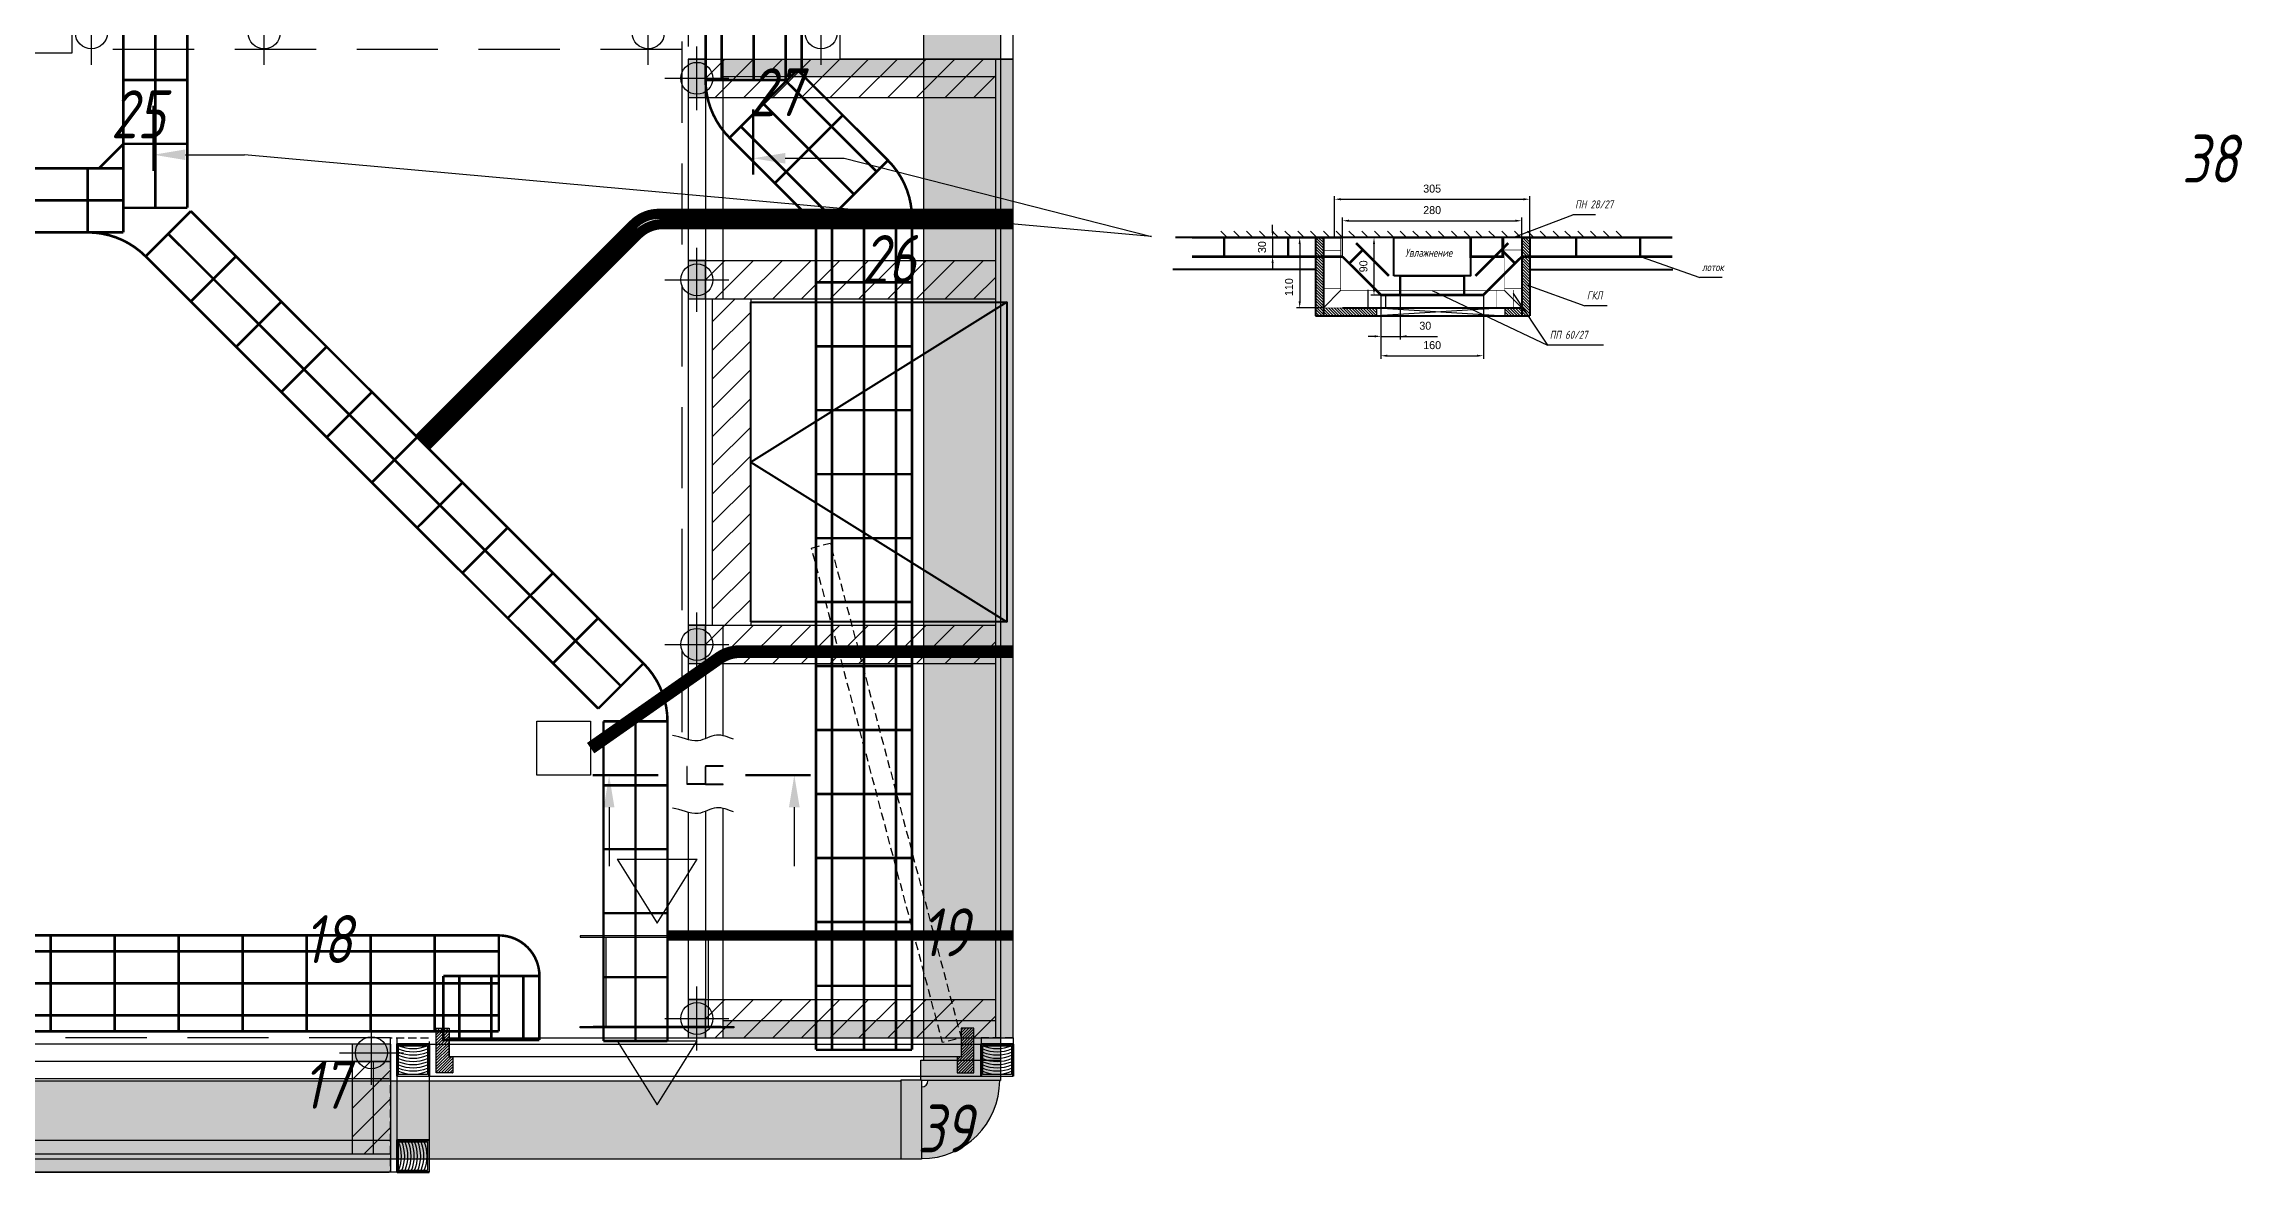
# Model space of a CAD drawing. Header units: millimetres. Extents: x -1962 to 15923, y 2405 to 25636.
# Drawn here: x 12487 to 15923, y 8520 to 10284 of the extents above; entities that cross this region are included whole.
import ezdxf
from ezdxf.enums import TextEntityAlignment as Align

# ---------------------------------------------------------------- set-up
doc = ezdxf.new("R2010")
doc.units = ezdxf.units.MM
doc.header["$PDMODE"] = 34
doc.header["$PDSIZE"] = 50
doc.linetypes.add('DASHDOT', pattern=[25.4, 12.7, -6.35, 0, -6.35])
doc.linetypes.add('DASHED', pattern=[19.05, 12.7, -6.35])
for name, color, linetype in [('02 ЭОМ и СС', 7, 'Continuous'), ('023 ОВиК увлажнение', 253, 'Continuous'), ('024 ОВиК переток и вытяжка', 6, 'Continuous'), ('03 Потолочные конструкции', 5, 'Continuous'), ('05 Кабельные трассы', 7, 'Continuous'), ('10 Перегородки', 4, 'Continuous'), ('12 Разрезы', 7, 'Continuous')]:
    doc.layers.add(name, color=color, linetype=linetype)
doc.layers.add('04 Лючки', color=2, linetype='Continuous', lineweight=40)
doc.styles.get("Standard").update_dxf_attribs({"font": ''})
doc.styles.add('ГОСТ-ISOCPEUR', font='isocpeui.ttf', dxfattribs={"width": 0.8})
doc.styles.get('Standard').set_extended_font_data('Ubuntu')
doc.dimstyles.new('ISO-25', dxfattribs={"dimtxt": 2.5, "dimasz": 2.5, "dimexe": 1.25, "dimexo": 0.625, "dimtad": 1, "dimtxsty": 'Standard', "dimcen": 2.5, "dimadec": 0, "dimazin": 0, "dimtfac": 1, "dimtmove": 0, "dimatfit": 3, "dimfxl": 1, "dimarcsym": 0})
pattern_1 = [(45, (18.8997, -116.6033), (-2.245064, 2.245064), [])]

# ---------------------------------------------------------------- blocks, each defined once
blk = doc.blocks.new('поворот 122х60 горизонтальный')
at = {"color": 0}
for points in [[(31, 31), (-1, 31), (-1, 155), (31, 155)], [(-124, 0), (-124, 32), (0, 32), (0, 0)]]:
    blk.add_lwpolyline(points, close=True, dxfattribs=at)
for radius in [122, 10]:
    blk.add_arc((-1, 32), radius, 90, 180, dxfattribs=at)
blk = doc.blocks.new('решетка переточная')
at = {"color": 0, "linetype": 'ByBlock', "lineweight": -2}
for p, q in [((2776.2, 6698.6), (2713.7, 6598.6)), ((2838.7, 6598.6), (2776.2, 6698.6)), ((2838.7, 6598.6), (2713.7, 6598.6)), ((2676.2, 6576.6), (2876.2, 6576.6)), ((2696.2, 6436.6), (2696.2, 6576.6)), ((2856.2, 6436.6), (2856.2, 6576.6)), ((2776.2, 6414.6), (2713.7, 6314.6)), ((2838.7, 6314.6), (2776.2, 6414.6)), ((2838.7, 6314.6), (2713.7, 6314.6))]:
    blk.add_line(p, q, dxfattribs=at)
for points in [[(2656.2, 6576.6), (2656.2, 6578.6), (2896.2, 6578.6), (2896.2, 6576.6)], [(2656.2, 6436.6), (2656.2, 6434.6), (2896.2, 6434.6), (2896.2, 6436.6)]]:
    blk.add_lwpolyline(points, close=True, dxfattribs=at)
blk = doc.blocks.new('*D50')
at = {"layer": '12 Разрезы', "color": 0, "lineweight": -2}
for p, q in [((14485.8, 9981.2), (14443.9, 9981.2)), ((14448.9, 9971.2), (14448.9, 9881.2)), ((14485.8, 9871.2), (14443.9, 9871.2))]:
    blk.add_line(p, q, dxfattribs=at)
at = {"layer": '12 Разрезы', "color": 0}
for points in [[(14450.5, 9971.2), (14447.2, 9971.2), (14448.9, 9981.2)], [(14447.2, 9881.2), (14450.5, 9881.2), (14448.9, 9871.2)]]:
    blk.add_solid(points, dxfattribs=at)
at = {"layer": '12 Разрезы', "color": 0, "insert": (14432.3, 9903.6), "char_height": 12.5, "attachment_point": 5, "rotation": 90}
blk.add_mtext('110', dxfattribs=at)
blk = doc.blocks.new('*D51')
at = {"layer": '12 Разрезы', "color": 0, "lineweight": -2}
for p, q in [((14406.6, 9991.2), (14406.6, 10001.2)), ((14430.8, 9981.2), (14401.6, 9981.2)), ((14406.6, 9981.2), (14406.6, 9951.2)), ((14430.8, 9951.2), (14401.6, 9951.2)), ((14406.6, 9941.2), (14406.6, 9931.2))]:
    blk.add_line(p, q, dxfattribs=at)
at = {"layer": '12 Разрезы', "color": 0}
for points in [[(14404.9, 9991.2), (14408.3, 9991.2), (14406.6, 9981.2)], [(14408.3, 9941.2), (14404.9, 9941.2), (14406.6, 9951.2)]]:
    blk.add_solid(points, dxfattribs=at)
at = {"layer": '12 Разрезы', "color": 0, "insert": (14390.1, 9966.2), "char_height": 12.5, "attachment_point": 5, "rotation": 90}
blk.add_mtext('30', dxfattribs=at)
blk = doc.blocks.new('*D52')
at = {"layer": '12 Разрезы', "color": 0, "lineweight": -2}
for p, q in [((14503.3, 9981.2), (14503.3, 10046.1)), ((14513.3, 10041.1), (14798.3, 10041.1)), ((14808.3, 9981.2), (14808.3, 10046.1))]:
    blk.add_line(p, q, dxfattribs=at)
at = {"layer": '12 Разрезы', "color": 0}
for points in [[(14513.3, 10042.7), (14513.3, 10039.4), (14503.3, 10041.1)], [(14798.3, 10039.4), (14798.3, 10042.7), (14808.3, 10041.1)]]:
    blk.add_solid(points, dxfattribs=at)
at = {"layer": '12 Разрезы', "color": 0, "insert": (14655.8, 10057.6), "char_height": 12.5, "attachment_point": 5}
blk.add_mtext('305', dxfattribs=at)
blk = doc.blocks.new('*D53')
at = {"layer": '12 Разрезы', "color": 0, "lineweight": -2}
for p, q in [((14575.8, 9891.2), (14575.8, 9791.4)), ((14735.8, 9891.2), (14735.8, 9791.4)), ((14585.8, 9796.4), (14725.8, 9796.4))]:
    blk.add_line(p, q, dxfattribs=at)
at = {"layer": '12 Разрезы', "color": 0}
for points in [[(14585.8, 9798.1), (14585.8, 9794.7), (14575.8, 9796.4)], [(14725.8, 9794.7), (14725.8, 9798.1), (14735.8, 9796.4)]]:
    blk.add_solid(points, dxfattribs=at)
at = {"layer": '12 Разрезы', "color": 0, "insert": (14655.8, 9812.9), "char_height": 12.5, "attachment_point": 5}
blk.add_mtext('160', dxfattribs=at)
blk = doc.blocks.new('*D54')
at = {"layer": '12 Разрезы', "color": 0, "lineweight": -2}
for p, q in [((14575.8, 9981.2), (14560, 9981.2)), ((14565, 9901.2), (14565, 9971.2)), ((14575.8, 9891.2), (14560, 9891.2))]:
    blk.add_line(p, q, dxfattribs=at)
at = {"layer": '12 Разрезы', "color": 0}
for points in [[(14566.6, 9971.2), (14563.3, 9971.2), (14565, 9981.2)], [(14563.3, 9901.2), (14566.6, 9901.2), (14565, 9891.2)]]:
    blk.add_solid(points, dxfattribs=at)
at = {"layer": '12 Разрезы', "color": 0, "insert": (14548.5, 9936.2), "char_height": 12.5, "attachment_point": 5, "rotation": 90}
blk.add_mtext('90', dxfattribs=at)
blk = doc.blocks.new('*D55')
at = {"layer": '12 Разрезы', "color": 0, "lineweight": -2}
for p, q in [((14515.8, 9951.2), (14515.8, 10012.4)), ((14525.8, 10007.4), (14785.8, 10007.4)), ((14795.8, 9951.2), (14795.8, 10012.4))]:
    blk.add_line(p, q, dxfattribs=at)
at = {"layer": '12 Разрезы', "color": 0}
for points in [[(14525.8, 10009.1), (14525.8, 10005.8), (14515.8, 10007.4)], [(14785.8, 10005.8), (14785.8, 10009.1), (14795.8, 10007.4)]]:
    blk.add_solid(points, dxfattribs=at)
at = {"layer": '12 Разрезы', "color": 0, "insert": (14655.8, 10024), "char_height": 12.5, "attachment_point": 5}
blk.add_mtext('280', dxfattribs=at)
blk = doc.blocks.new('*D56')
at = {"layer": '12 Разрезы', "color": 0, "lineweight": -2}
for p, q in [((14575.8, 9891.2), (14575.8, 9821.7)), ((14605.8, 9891.2), (14605.8, 9821.7)), ((14565.8, 9826.7), (14555.8, 9826.7)), ((14575.8, 9826.7), (14605.8, 9826.7)), ((14605.8, 9826.7), (14664.3, 9826.7)), ((14615.8, 9826.7), (14625.8, 9826.7))]:
    blk.add_line(p, q, dxfattribs=at)
at = {"layer": '12 Разрезы', "color": 0}
for points in [[(14565.8, 9825), (14565.8, 9828.4), (14575.8, 9826.7)], [(14615.8, 9828.4), (14615.8, 9825), (14605.8, 9826.7)]]:
    blk.add_solid(points, dxfattribs=at)
at = {"layer": '12 Разрезы', "color": 0, "insert": (14645.1, 9843.2), "char_height": 12.5, "attachment_point": 5}
blk.add_mtext('30', dxfattribs=at)

msp = doc.modelspace()

# ---------------------------------------------------------------- hatches: boundary and pattern name
at = {"layer": '023 ОВиК увлажнение', "lineweight": -2}
msp.add_hatch(color=256, dxfattribs=at).paths.add_polyline_path([(13981.234, 8695.115), (13981.234, 10303.615), (13861.234, 10303.615), (13861.234, 8695.115)])
h = msp.add_hatch(color=256, dxfattribs=at)
h.paths.add_polyline_path([(13858.234, 8541.115), (13858.234, 8653.115), (13858.234, 8663.115), (13857.234, 8663.115), (13857.234, 8664.115), (13826.234, 8664.115), (13826.234, 8540.115), (13858.234, 8540.115)])
h.paths.add_polyline_path([(13858.234, 8541.115, 0.41421356), (13980.234, 8663.115), (13868.234, 8663.115, -0.41421356), (13858.234, 8653.115)])
h.paths.add_polyline_path([(13981.234, 8663.115), (13981.234, 8695.115), (13857.234, 8695.115), (13857.234, 8664.115), (13858.234, 8664.115), (13858.234, 8663.115), (13868.234, 8663.115), (13980.234, 8663.115)])
h = msp.add_hatch(color=256, dxfattribs=at)
h.paths.add_polyline_path([(13826.234, 8540.115), (13826.234, 8662.115), (13467.982, 8662.115), (13445.055, 8625.432), (13422.129, 8662.115), (8811.234, 8662.115), (8811.234, 8540.115)])
h.paths.add_polyline_path([(13445.055, 8625.432), (13467.982, 8662.115), (13422.129, 8662.115)], flags=16)
at = {"layer": '03 Потолочные конструкции', "lineweight": -2}
for color, points in [(252, [(13493.734, 10200.115), (13520.734, 10200.115), (13520.734, 10260.115), (13493.734, 10260.115)]), (9, [(13974.234, 10233.115), (13974.234, 10260.115), (13547.734, 10260.115), (13547.734, 10233.115)]), (9, [(14001.234, 8730.115), (14001.234, 10260.115), (13974.234, 10260.115), (13974.234, 8730.115)]), (252, [(13493.734, 9885.115), (13520.734, 9885.115), (13520.734, 9945.115), (13493.734, 9945.115)]), (252, [(13493.734, 9315.115), (13520.734, 9315.115), (13520.734, 9375.115), (13493.734, 9375.115)]), (252, [(13493.734, 8730.115), (13520.734, 8730.115), (13520.734, 8790.115), (13493.734, 8790.115)]), (9, [(13974.234, 8730.115), (13974.234, 8757.115), (13547.734, 8757.115), (13547.734, 8730.115)]), (252, [(12968.734, 8720.115), (12968.734, 8693.115), (13028.734, 8693.115), (13028.734, 8720.115)]), (9, [(13028.734, 8520.115), (13028.734, 8548.115), (7901.234, 8548.115), (7901.234, 8520.115), (13026.234, 8520.115)])]:
    msp.add_hatch(color=color, dxfattribs=at).paths.add_polyline_path(points)
h = msp.add_hatch(dxfattribs=at)
h.set_pattern_fill('ANSI31', color=256, scale=10, style=0)
h.set_pattern_definition([(45, (0, 885), (-22.45064, 22.45064), [])])
h.paths.add_polyline_path([(13974.234, 10200.115), (13974.234, 10260.115), (13547.734, 10260.115), (13547.734, 10200.115)])
h.paths.add_polyline_path([(13547.734, 10200.115), (13547.734, 10260.115), (13520.734, 10260.115), (13520.734, 10200.115)])
h = msp.add_hatch(dxfattribs=at)
h.set_pattern_fill('ANSI31', color=256, scale=10, style=0)
h.set_pattern_definition([(45, (-2e-12, 570), (-22.45064, 22.45064), [])])
h.paths.add_polyline_path([(13974.234, 9885.115), (13974.234, 9945.115), (13547.734, 9945.115), (13547.734, 9885.115)])
h.paths.add_polyline_path([(13547.734, 9885.115), (13547.734, 9945.115), (13520.734, 9945.115), (13520.734, 9885.115)])
h = msp.add_hatch(dxfattribs=at)
h.set_pattern_fill('ANSI31', color=256, scale=10, style=0)
h.paths.add_polyline_path([(13591.234, 9380.115), (13591.234, 9880.115), (13591.234, 9885.115), (13531.234, 9885.115), (13531.234, 9375.115), (13591.234, 9375.115)])
h = msp.add_hatch(dxfattribs=at)
h.set_pattern_fill('ANSI31', color=256, scale=10, style=0)
h.paths.add_polyline_path([(13974.234, 9315.115), (13974.234, 9375.115), (13547.734, 9375.115), (13547.734, 9315.115)])
h.paths.add_polyline_path([(13547.734, 9315.115), (13547.734, 9375.115), (13520.734, 9375.115), (13520.734, 9315.115)])
h = msp.add_hatch(dxfattribs=at)
h.set_pattern_fill('ANSI31', color=256, scale=10, style=0)
h.set_pattern_definition([(45, (0, -585), (-22.45064, 22.45064), [])])
h.paths.add_polyline_path([(13974.234, 8730.115), (13974.234, 8790.115), (13547.734, 8790.115), (13547.734, 8730.115)])
h.paths.add_polyline_path([(13547.734, 8730.115), (13547.734, 8790.115), (13520.734, 8790.115), (13520.734, 8730.115)])
h = msp.add_hatch(dxfattribs=at)
h.set_pattern_fill('ANSI31', color=256, scale=10, style=0)
h.set_pattern_definition([(45, (5067.5, -4e-12), (-22.45064, 22.45064), [])])
h.paths.add_polyline_path([(13028.734, 8548.115), (13028.734, 8666.115), (12968.734, 8666.115), (12968.734, 8548.115)])
h.paths.add_polyline_path([(13028.734, 8666.115), (13028.734, 8693.115), (12968.734, 8693.115), (12968.734, 8666.115)])
h = msp.add_hatch(color=9, dxfattribs=at)
h.paths.add_polyline_path([(13028.734, 8548.115), (13028.734, 8570.115), (13001.734, 8570.115), (13001.734, 8548.115)])
h.paths.add_polyline_path([(13028.734, 8570.115), (13028.734, 8666.115), (13001.734, 8666.115), (13001.734, 8570.115)])
h.paths.add_polyline_path([(13028.734, 8666.115), (13028.734, 8693.115), (13001.734, 8693.115), (13001.734, 8666.115)])
at = {"layer": '10 Перегородки', "lineweight": -2}
h = msp.add_hatch(dxfattribs=at)
h.set_pattern_fill('ANSI31', color=256, style=0)
h.set_pattern_definition(pattern_1)
h.paths.add_polyline_path([(13099.984, 8745.115), (13119.984, 8745.115), (13119.984, 8700.115), (13125.984, 8700.115), (13125.984, 8675.115), (13099.984, 8675.115)])
h = msp.add_hatch(dxfattribs=at)
h.set_pattern_fill('ANSI31', color=256, style=0)
h.set_pattern_definition(pattern_1)
h.paths.add_polyline_path([(13939.984, 8745.115), (13919.984, 8745.115), (13919.984, 8700.115), (13913.984, 8700.115), (13913.984, 8675.115), (13939.984, 8675.115)])
at = {"layer": '12 Разрезы'}
h = msp.add_hatch(dxfattribs=at)
h.set_pattern_fill('ANSI31', color=252, angle=90, style=0)
h.set_pattern_definition([(135, (94.534, -133.4596), (-2.24506403, -2.24506403), [])])
h.paths.add_polyline_path([(14485.832, 9951.238), (14485.832, 9981.238), (14473.332, 9981.238), (14473.332, 9951.238)])
h.paths.add_polyline_path([(14485.832, 9901.238), (14485.832, 9951.238), (14473.332, 9951.238), (14473.332, 9858.738), (14485.832, 9858.738)])
h.paths.add_polyline_path([(14569.332, 9858.738), (14569.332, 9871.238), (14485.832, 9871.238), (14485.832, 9858.738)])
h.paths.add_polyline_path([(14795.832, 9858.738), (14795.832, 9871.238), (14769.332, 9871.238), (14769.332, 9858.738)])
h.paths.add_polyline_path([(14808.332, 9858.738), (14808.332, 9951.238), (14795.832, 9951.238), (14795.832, 9873.468), (14805.642, 9858.738)])
h.paths.add_polyline_path([(14808.332, 9951.238), (14808.332, 9981.238), (14795.832, 9981.238), (14795.832, 9961.738), (14795.832, 9953.238), (14795.832, 9951.238)])
h.paths.add_polyline_path([(14805.642, 9858.738), (14795.832, 9873.468), (14795.832, 9858.738)], flags=16)

# ---------------------------------------------------------------- linework, layer by layer
at = {"layer": '02 ЭОМ и СС', "color": 253, "lineweight": -2, "const_width": 16}
msp.add_lwpolyline([(14001.234, 10018.229), (13447.803, 10018.229, 0.19891237), (13408.205, 10001.827), (13072.758, 9666.38)], format="xyb", dxfattribs=at)
at = {"layer": '02 ЭОМ и СС', "color": 7, "lineweight": -2, "const_width": 16}
msp.add_lwpolyline([(14001.234, 10002.229), (13454.43, 10002.229, 0.19891237), (13414.832, 9985.827), (13084.072, 9655.067)], format="xyb", dxfattribs=at)
at = {"layer": '02 ЭОМ и СС', "color": 5, "lineweight": -2, "const_width": 20}
msp.add_lwpolyline([(14001.234, 9333.765), (13574.219, 9333.765, 0.15400538), (13542.083, 9323.626), (13341.234, 9182.885)], format="xyb", dxfattribs=at)
at = {"layer": '02 ЭОМ и СС', "lineweight": -2}
msp.add_lwpolyline([(13257.234, 9140.885), (13257.234, 9224.885), (13341.234, 9224.885), (13341.234, 9140.885)], close=True, dxfattribs=at)
at = {"layer": '02 ЭОМ и СС', "color": 7, "lineweight": -2, "const_width": 16}
msp.add_lwpolyline([(14001.234, 8890.115), (13461.234, 8890.115)], dxfattribs=at)
at = {"layer": '023 ОВиК увлажнение', "color": 7}
for p, q in [((13861.234, 10303.615), (13861.234, 8695.115)), ((13981.234, 10303.615), (13981.234, 8695.115)), ((13826.234, 8662.115), (8811.234, 8662.115)), ((13826.234, 8540.115), (8742.734, 8540.115))]:
    msp.add_line(p, q, dxfattribs=at)
at = {"layer": '03 Потолочные конструкции', "linetype": 'DASHDOT', "ltscale": 5}
msp.add_line((13493.734, 10597.615), (13493.734, 10260.115), dxfattribs=at)
at = {"layer": '03 Потолочные конструкции', "linetype": 'DASHED', "ltscale": 10}
for p, q in [((13483.734, 10275.115), (12531.234, 10275.115)), ((13483.734, 10287.615), (13483.734, 9195.892)), ((13028.734, 8730.115), (9767.571, 8730.115))]:
    msp.add_line(p, q, dxfattribs=at)
at = {"layer": '03 Потолочные конструкции', "ltscale": 10}
for p, q in [((13493.734, 10260.115), (14001.234, 10260.115)), ((13493.734, 10260.115), (13493.734, 9195.892)), ((13520.734, 10260.115), (13520.734, 9197.87)), ((13547.734, 10260.115), (13547.734, 9885.115)), ((13974.234, 8730.115), (13974.234, 10260.115)), ((14001.234, 8730.115), (14001.234, 10260.115)), ((13547.734, 10233.115), (13974.234, 10233.115)), ((13493.734, 10200.115), (13974.234, 10200.115)), ((13493.734, 9945.115), (13974.234, 9945.115)), ((13493.734, 9885.115), (13974.234, 9885.115)), ((13531.234, 9885.115), (13531.234, 9375.115)), ((13591.234, 9885.115), (13591.234, 9375.115)), ((13493.734, 9375.115), (13974.234, 9375.115)), ((13547.734, 9375.115), (13547.734, 9202.328)), ((13493.734, 9315.115), (13974.234, 9315.115)), ((13493.734, 9082.302), (13493.734, 8730.115)), ((13520.734, 9084.279), (13520.734, 8730.115)), ((13547.734, 9088.738), (13547.734, 8730.115)), ((13493.734, 8790.115), (13974.234, 8790.115)), ((13493.734, 8730.115), (14001.234, 8730.115)), ((13547.734, 8757.115), (13974.234, 8757.115)), ((13026.234, 8720.115), (9764.538, 8720.115)), ((13026.234, 8693.115), (9768.996, 8693.115)), ((13026.234, 8666.115), (9770.974, 8666.115)), ((13028.734, 8520.115), (7873.234, 8520.115)), ((13028.734, 8548.115), (7901.234, 8548.115))]:
    msp.add_line(p, q, dxfattribs=at)
at = {"layer": '03 Потолочные конструкции', "color": 7, "lineweight": 100}
for p, q in [((13446.461, 9140.469), (13344.893, 9140.469)), ((13582.979, 9140.469), (13684.547, 9140.469))]:
    msp.add_line(p, q, dxfattribs=at)
at = {"layer": '03 Потолочные конструкции', "color": 7}
for p, q in [((13370.056, 9090.469), (13370.056, 8998.391)), ((13659.384, 9090.469), (13659.384, 8998.391))]:
    msp.add_line(p, q, dxfattribs=at)
at = {"layer": '03 Потолочные конструкции', "lineweight": -2}
for p, q in [((12968.734, 8707.615), (12968.734, 8548.115)), ((13001.734, 8693.115), (13001.734, 8548.115)), ((13028.734, 8720.115), (13028.734, 8520.115))]:
    msp.add_line(p, q, dxfattribs=at)
for points in [[(13493.734, 10200.115), (13520.734, 10200.115), (13520.734, 10260.115), (13493.734, 10260.115)], [(13493.734, 9885.115), (13520.734, 9885.115), (13520.734, 9945.115), (13493.734, 9945.115)], [(13493.734, 9315.115), (13520.734, 9315.115), (13520.734, 9375.115), (13493.734, 9375.115)], [(13493.734, 8730.115), (13520.734, 8730.115), (13520.734, 8790.115), (13493.734, 8790.115)], [(12968.734, 8720.115), (12968.734, 8693.115), (13028.734, 8693.115), (13028.734, 8720.115)]]:
    msp.add_lwpolyline(points, close=True, dxfattribs=at)
at = {"layer": '03 Потолочные конструкции', "ltscale": 10}
for points in [[(13491.534, 9154.069), (13491.534, 9126.469), (13520.734, 9126.469), (13520.734, 9154.069), (13520.134, 9154.069), (13520.134, 9127.069), (13492.134, 9127.069), (13492.134, 9154.069)], [(13548.334, 9155.069), (13520.734, 9155.069), (13520.734, 9125.869), (13548.334, 9125.869), (13548.334, 9126.469), (13521.334, 9126.469), (13521.334, 9154.469), (13548.334, 9154.469)]]:
    msp.add_lwpolyline(points, close=True, dxfattribs=at)
at = {"layer": '03 Потолочные конструкции', "ltscale": 10, "start_tangent": (-0.9620229, 0.27296876), "end_tangent": (-0.99247246, 0.12246798)}
for points in [[(13564.568, 9197.113), (13538.069, 9203.276), (13509.105, 9194.34), (13469.05, 9202.66)], [(13564.568, 9083.523), (13538.069, 9089.686), (13509.105, 9080.75), (13469.05, 9089.069)]]:
    msp.add_spline(points, degree=3, dxfattribs=at)
at = {"layer": '03 Потолочные конструкции', "ltscale": 10}
for p in [(12561.234, 10301.115), (12831.234, 10301.115), (13431.234, 10301.115), (13701.234, 10301.115), (13507.234, 10230.115), (13507.234, 9915.115), (13507.234, 9345.115), (13507.234, 8760.115), (12998.734, 8706.615)]:
    msp.add_point(p, dxfattribs=at)
at = {"layer": '03 Потолочные конструкции', "color": 7}
for points in [[(13361.723, 9090.469), (13370.056, 9140.469), (13378.39, 9090.469)], [(13667.717, 9090.469), (13659.384, 9140.469), (13651.05, 9090.469)]]:
    msp.add_solid(points, dxfattribs=at)
at = {"layer": '04 Лючки', "flags": 128}
msp.add_lwpolyline([(13591.234, 9380.115), (13591.234, 9880.115), (13991.234, 9880.115), (13991.234, 9380.115)], close=True, dxfattribs=at)
at = {"layer": '04 Лючки', "color": 2}
msp.add_lwpolyline([(13991.234, 9880.115), (13591.234, 9630.115), (13991.234, 9380.115)], dxfattribs=at)
at = {"layer": '05 Кабельные трассы', "const_width": 4}
for points in [[(13520.734, 10227.615), (13520.734, 13340.115)], [(13670.734, 13340.115), (13670.734, 10236.728)], [(12611.234, 10677.615), (12611.234, 9989.281)], [(13558.225, 10137.106), (13664.291, 10243.172)], [(13664.291, 10243.172), (13735.001, 10172.461), (13805.712, 10101.75)], [(12711.234, 10227.615), (12611.234, 10227.615)], [(13646.613, 10225.494), (13788.034, 10084.073)], [(13611.258, 10190.139), (13752.679, 10048.717)], [(13628.935, 10066.395), (13735.001, 10172.461)], [(13575.902, 10154.783), (13717.324, 10013.362)], [(12611.234, 10127.615), (12572.9, 10089.281)], [(12711.234, 10127.615), (12611.234, 10127.615)], [(13699.646, 9995.684), (13805.712, 10101.75)], [(12555.417, 9989.281), (12555.417, 10089.281)], [(12716.637, 10022.501), (12645.927, 9951.791)], [(13423.744, 9315.395), (12716.637, 10022.501)], [(13693.202, 8711.241), (13693.202, 10002.128)], [(13843.202, 10011.241), (13715.202, 10011.241)], [(12681.282, 9987.146), (13388.389, 9280.039)], [(12645.927, 9951.791), (13353.033, 9244.684)], [(12787.348, 9951.791), (12716.637, 9881.08)], [(13843.202, 9911.241), (13693.202, 9911.241)], [(12858.059, 9881.08), (12787.348, 9810.369)], [(12928.769, 9810.369), (12858.059, 9739.659)], [(13843.202, 9811.241), (13693.202, 9811.241)], [(12999.48, 9739.659), (12928.769, 9668.948)], [(13843.202, 9711.241), (13693.202, 9711.241)], [(13070.191, 9668.948), (12999.48, 9598.237)], [(13140.901, 9598.237), (13070.191, 9527.527)], [(13843.202, 9611.241), (13693.202, 9611.241)], [(13211.612, 9527.527), (13140.901, 9456.816)], [(13843.202, 9511.241), (13693.202, 9511.241)], [(13282.323, 9456.816), (13211.612, 9386.105)], [(13843.202, 9411.241), (13693.202, 9411.241)], [(13353.033, 9386.105), (13282.323, 9315.395)], [(13423.744, 9315.395), (13353.033, 9244.684)], [(13843.202, 9311.241), (13693.202, 9311.241)], [(13461.234, 9224.885), (13361.234, 9224.885)], [(13361.234, 9224.885), (13361.234, 8724.885)], [(13411.234, 9224.885), (13411.234, 8724.885)], [(13843.202, 9211.241), (13693.202, 9211.241)], [(13461.234, 9124.885), (13361.234, 9124.885)], [(13843.202, 9111.241), (13693.202, 9111.241)], [(13461.234, 9024.885), (13361.234, 9024.885)], [(13843.202, 9011.241), (13693.202, 9011.241)], [(13461.234, 8924.885), (13361.234, 8924.885)], [(13843.202, 8911.241), (13693.202, 8911.241)], [(13197.734, 8865.115), (7613.734, 8865.115)], [(13197.734, 8890.115), (13197.734, 8740.115)], [(13197.734, 8815.115), (7613.734, 8815.115)], [(13111.234, 8826.615), (13261.234, 8826.615)], [(13261.234, 8726.615), (13111.234, 8726.615), (13111.234, 8826.615)], [(13136.234, 8826.615), (13136.234, 8726.615)], [(13186.234, 8826.615), (13186.234, 8726.615)], [(13236.234, 8826.615), (13236.234, 8726.615)], [(13461.234, 8824.885), (13361.234, 8824.885)], [(13843.202, 8811.241), (13693.202, 8811.241)], [(13197.734, 8765.115), (7613.734, 8765.115)], [(13197.734, 8740.115), (7613.734, 8740.115)], [(13461.234, 8724.885), (13361.234, 8724.885)], [(13843.202, 8711.241), (13693.202, 8711.241)]]:
    msp.add_lwpolyline(points, dxfattribs=at)
at = {"layer": '05 Кабельные трассы'}
for points in [[(13545.734, 10227.615, 4, 4, 0), (13545.734, 13340.115, 4, 4, 0)], [(13595.734, 10227.615, 4, 4, 0), (13595.734, 13340.115, 4, 4, 0)], [(13645.734, 10227.615, 4, 4, 0), (13645.734, 13340.115, 4, 4, 0)], [(12661.234, 10027.615, 4, 4, 0), (12661.234, 10677.615, 4, 4, 0)], [(13648.734, 10227.615, 4, 4, 0), (13520.734, 10227.615, 4, 4, 0)], [(12611.234, 10089.281, 4, 4, 0), (11255.417, 10089.281, 4, 4, 0)], [(12611.234, 10039.281, 4, 4, 0), (11255.417, 10039.281, 4, 4, 0)], [(12711.234, 10027.615, 4, 4, 0), (12611.234, 10027.615, 4, 4, 0)], [(13718.202, 8711.241, 4, 4, 0), (13718.202, 10011.241, 4, 4, 0)], [(13768.202, 8711.241, 4, 4, 0), (13768.202, 10011.241, 4, 4, 0)], [(13818.202, 8711.241, 4, 4, 0), (13818.202, 10011.241, 4, 4, 0)], [(12611.234, 9989.281, 4, 4, 0), (11255.417, 9989.281, 4, 4, 0)], [(12497.734, 8890.115, 4, 4, 0), (12497.734, 8740.115, 4, 4, 0)], [(12597.734, 8890.115, 4, 4, 0), (12597.734, 8740.115, 4, 4, 0)], [(12697.734, 8890.115, 4, 4, 0), (12697.734, 8740.115, 4, 4, 0)], [(12797.734, 8890.115, 4, 4, 0), (12797.734, 8740.115, 4, 4, 0)], [(12897.734, 8890.115, 4, 4, 0), (12897.734, 8740.115, 4, 4, 0)], [(12997.734, 8890.115, 4, 4, 0), (12997.734, 8740.115, 4, 4, 0)], [(13097.734, 8890.115, 4, 4, 0), (13097.734, 8740.115, 4, 4, 0)]]:
    msp.add_lwpolyline(points, format="xyseb", dxfattribs=at)
at = {"layer": '05 Кабельные трассы', "const_width": 4}
for points in [[(12673.744, 10768.125, -0.19891237), (12711.234, 10677.615), (12711.234, 10027.904)], [(13520.734, 10227.615, 0.19891237), (13558.225, 10137.106), (13628.935, 10066.395), (13699.646, 9995.684)], [(13805.712, 10101.75, -0.19891237), (13843.202, 10011.241), (13843.202, 8711.241)], [(12645.927, 9951.791, 0.19891237), (12555.417, 9989.281), (11255.417, 9989.281)], [(13423.744, 9315.395, -0.19891237), (13461.234, 9224.885), (13461.234, 8724.885)], [(13261.234, 8726.615), (13261.234, 8826.615, 0.41421356), (13197.734, 8890.115), (7613.734, 8890.115)]]:
    msp.add_lwpolyline(points, format="xyb", dxfattribs=at)
at = {"layer": '10 Перегородки', "color": 5}
for p, q in [((13731.234, 10260.115), (13731.234, 13260.115)), ((14001.234, 10260.115), (14001.234, 10340.115)), ((14001.234, 10260.115), (13731.234, 10260.115))]:
    msp.add_line(p, q, dxfattribs=at)
at = {"layer": '10 Перегородки', "color": 1, "linetype": 'DASHED', "lineweight": -2}
for p, q in [((13038.734, 8720.115), (13038.734, 8730.115)), ((14001.234, 8730.115), (13951.234, 8730.115)), ((13951.234, 8730.115), (13951.234, 8720.115)), ((14001.234, 8730.115), (14001.234, 8720.115))]:
    msp.add_line(p, q, dxfattribs=at)
at = {"layer": '10 Перегородки', "color": 1, "lineweight": -2}
for p, q in [((13038.734, 8720.115), (14001.234, 8720.115)), ((13088.734, 8720.115), (13088.734, 8520.115)), ((14001.234, 8720.115), (13951.234, 8720.115)), ((13038.734, 8670.115), (14001.234, 8670.115))]:
    msp.add_line(p, q, dxfattribs=at)
at = {"layer": '10 Перегородки', "color": 3, "linetype": 'Continuous', "ltscale": 10}
for p, q in [((7851.234, 8570.115), (13028.734, 8570.115)), ((13028.734, 8570.115), (13028.734, 8520.115)), ((7901.234, 8520.115), (13026.234, 8520.115))]:
    msp.add_line(p, q, dxfattribs=at)
at = {"layer": '10 Перегородки', "color": 74, "linetype": 'Continuous', "ltscale": 10, "flags": 128}
msp.add_lwpolyline([(8951.234, 10300.115), (8951.234, 10270.115), (12531.234, 10270.115), (12531.234, 10300.115)], dxfattribs=at)
at = {"layer": '10 Перегородки', "color": 1, "linetype": 'DASHED', "lineweight": -2, "flags": 128}
msp.add_lwpolyline([(13686.248, 9495.796), (13715.249, 9503.474), (13919.984, 8730.115), (13890.983, 8722.438)], close=True, dxfattribs=at)
msp.add_lwpolyline([(13038.734, 8520.115), (13028.734, 8520.115), (13028.734, 8730.115), (13088.734, 8730.115), (13088.734, 8720.115)], dxfattribs=at)
at = {"layer": '10 Перегородки', "color": 1, "flags": 128}
for points in [[(13099.984, 8745.115), (13119.984, 8745.115), (13119.984, 8700.115), (13125.984, 8700.115), (13125.984, 8675.115), (13099.984, 8675.115)], [(13939.984, 8745.115), (13919.984, 8745.115), (13919.984, 8700.115), (13913.984, 8700.115), (13913.984, 8675.115), (13939.984, 8675.115)]]:
    msp.add_lwpolyline(points, close=True, dxfattribs=at)
at = {"layer": '10 Перегородки', "color": 1, "lineweight": -2, "flags": 128}
msp.add_lwpolyline([(13119.984, 8700.115), (13119.984, 8730.115), (13919.984, 8730.115), (13919.984, 8700.115)], close=True, dxfattribs=at)
msp.add_lwpolyline([(13038.734, 8520.115), (13038.734, 8720.115), (13088.734, 8720.115)], dxfattribs=at)
at = {"layer": '10 Перегородки', "color": 1, "lineweight": 100}
for points in [[(13038.734, 8670.115), (13038.734, 8720.115), (13088.734, 8720.115), (13088.734, 8670.115)], [(13951.234, 8670.115), (13951.234, 8720.115), (14001.234, 8720.115), (14001.234, 8670.115)], [(13088.734, 8520.115), (13038.734, 8520.115), (13038.734, 8570.115), (13088.734, 8570.115)]]:
    msp.add_lwpolyline(points, dxfattribs=at)
at = {"layer": '10 Перегородки', "color": 1}
for points in [[(13041.234, 8717.615), (13086.234, 8717.615), (13086.234, 8672.615), (13041.234, 8672.615)], [(13953.734, 8717.615), (13998.734, 8717.615), (13998.734, 8672.615), (13953.734, 8672.615)], [(13041.234, 8522.615), (13041.234, 8567.615), (13086.234, 8567.615), (13086.234, 8522.615)]]:
    msp.add_lwpolyline(points, close=True, dxfattribs=at)
for centre, start, end in [((13063.734, 8771.786), 247.444372, 292.555628), ((13063.734, 8766.786), 247.444372, 292.555628), ((13063.734, 8761.786), 247.444372, 292.555628), ((13063.734, 8756.786), 247.444372, 292.555628), ((13063.734, 8751.786), 247.444372, 292.555628), ((13063.734, 8746.786), 247.444372, 292.555628), ((13976.234, 8771.786), 247.444372, 292.555628), ((13976.234, 8766.786), 247.444372, 292.555628), ((13976.234, 8761.786), 247.444372, 292.555628), ((13976.234, 8756.786), 247.444372, 292.555628), ((13976.234, 8751.786), 247.444372, 292.555628), ((13976.234, 8746.786), 247.444372, 292.555628), ((13063.734, 8741.786), 247.444372, 292.555628), ((13063.734, 8736.786), 247.444372, 292.555628), ((13063.734, 8731.786), 247.444372, 292.555628), ((13976.234, 8741.786), 247.444372, 292.555628), ((13976.234, 8736.786), 247.444372, 292.555628), ((13976.234, 8731.786), 247.444372, 292.555628), ((12987.063, 8545.115), 337.444372, 22.555628), ((12992.063, 8545.115), 337.444372, 22.555628), ((12997.063, 8545.115), 337.444372, 22.555628), ((13002.063, 8545.115), 337.444372, 22.555628), ((13007.063, 8545.115), 337.444372, 22.555628), ((13012.063, 8545.115), 337.444372, 22.555628), ((13017.063, 8545.115), 337.444372, 22.555628), ((13022.063, 8545.115), 337.444372, 22.555628), ((13027.063, 8545.115), 337.444372, 22.555628)]:
    msp.add_arc(centre, 58.658, start, end, dxfattribs=at)
at = {"layer": '12 Разрезы', "lineweight": 100}
for p, q in [((12658.292, 10187.054), (12658.292, 10085.486)), ((13595.29, 10181.493), (13595.29, 10079.925))]:
    msp.add_line(p, q, dxfattribs=at)
at = {"layer": '12 Разрезы'}
for p, q in [((12708.292, 10110.65), (12800.37, 10110.65)), ((14217.588, 9983.069), (12800.37, 10110.65)), ((13645.29, 10105.089), (13737.368, 10105.089)), ((13737.368, 10105.089), (14217.588, 9983.069)), ((14782.332, 9981.238), (14875.829, 10016.713)), ((14910.865, 10016.713), (14875.829, 10016.713)), ((14325.874, 9991.195), (14335.832, 9981.238)), ((14345.874, 9991.195), (14355.832, 9981.238)), ((14365.874, 9991.195), (14375.832, 9981.238)), ((14385.874, 9991.195), (14395.832, 9981.238)), ((14405.874, 9991.195), (14415.832, 9981.238)), ((14425.874, 9991.195), (14435.832, 9981.238)), ((14445.874, 9991.195), (14455.832, 9981.238)), ((14465.874, 9991.195), (14475.832, 9981.238)), ((14485.874, 9991.195), (14495.832, 9981.238)), ((14505.874, 9991.195), (14515.832, 9981.238)), ((14525.874, 9991.195), (14535.832, 9981.238)), ((14545.874, 9991.195), (14555.832, 9981.238)), ((14565.874, 9991.195), (14575.832, 9981.238)), ((14585.874, 9991.195), (14595.832, 9981.238)), ((14605.874, 9991.195), (14615.832, 9981.238)), ((14625.874, 9991.195), (14635.832, 9981.238)), ((14645.874, 9991.195), (14655.832, 9981.238)), ((14665.874, 9991.195), (14675.832, 9981.238)), ((14685.874, 9991.195), (14695.832, 9981.238)), ((14705.874, 9991.195), (14715.832, 9981.238)), ((14724.602, 9991.195), (14734.559, 9981.238)), ((14744.602, 9991.195), (14754.559, 9981.238)), ((14764.602, 9991.195), (14774.559, 9981.238)), ((14784.602, 9991.195), (14794.559, 9981.238)), ((14804.602, 9991.195), (14814.559, 9981.238)), ((14824.602, 9991.195), (14834.559, 9981.238)), ((14844.602, 9991.195), (14854.559, 9981.238)), ((14863.329, 9991.195), (14873.287, 9981.238)), ((14883.329, 9991.195), (14893.287, 9981.238)), ((14903.329, 9991.195), (14913.287, 9981.238)), ((14923.329, 9991.195), (14933.287, 9981.238)), ((14943.329, 9991.195), (14953.287, 9981.238)), ((14982.087, 9951.238), (15073.959, 9918.554)), ((14655.832, 9898.238), (14836.206, 9812.849)), ((14782.332, 9893.738), (14836.206, 9812.849)), ((14802.321, 9907.724), (14894.192, 9874.473)), ((15108.994, 9918.554), (15073.959, 9918.554)), ((14929.228, 9874.473), (14894.192, 9874.473)), ((14923.608, 9812.849), (14836.206, 9812.849))]:
    msp.add_line(p, q, dxfattribs=at)
at = {"layer": '12 Разрезы', "lineweight": 40}
for p, q in [((14952.698, 9981.238), (14254.827, 9981.238)), ((14473.332, 9931.238), (14250.832, 9931.238)), ((14808.332, 9931.238), (15031.681, 9931.238))]:
    msp.add_line(p, q, dxfattribs=at)
at = {"layer": '12 Разрезы', "color": 252, "lineweight": 40}
for p, q in [((14473.332, 9981.238), (14473.332, 9858.738)), ((14485.832, 9981.238), (14485.832, 9858.738)), ((14795.832, 9981.238), (14795.832, 9858.738)), ((14808.332, 9981.238), (14808.332, 9858.738)), ((14515.832, 9871.238), (14795.832, 9871.238)), ((14473.332, 9858.738), (14808.332, 9858.738))]:
    msp.add_line(p, q, dxfattribs=at)
at = {"layer": '12 Разрезы', "color": 1}
for p, q in [((14485.832, 9871.238), (14512.832, 9898.238)), ((14795.832, 9871.238), (14768.832, 9898.238))]:
    msp.add_line(p, q, dxfattribs=at)
at = {"layer": '12 Разрезы', "color": 2, "lineweight": -2}
for p, q in [((14569.332, 9871.238), (14769.332, 9858.738)), ((14769.332, 9871.238), (14569.332, 9858.738))]:
    msp.add_line(p, q, dxfattribs=at)
at = {"layer": '12 Разрезы'}
for points in [[(14515.832, 9981.238, 4, 4, 0), (14280.832, 9981.238, 4, 4, 0)], [(14330.832, 9981.238, 4, 4, 0), (14330.832, 9951.238, 4, 4, 0)], [(14430.832, 9981.238, 4, 4, 0), (14430.832, 9951.238, 4, 4, 0)], [(14526.334, 9940.736, 4, 4, 0), (14547.547, 9961.949, 4, 4, 0)], [(14537.045, 9972.451, 4, 4, 0), (14588.258, 9921.238, 4, 4, 0)], [(14715.832, 9981.238, 4, 4, 0), (14715.832, 9951.238, 4, 4, 0), (14765.832, 9951.238, 4, 4, 0), (14765.832, 9981.238, 4, 4, 0)], [(14774.618, 9972.451, 4, 4, 0), (14723.405, 9921.238, 4, 4, 0)], [(14785.329, 9940.736, 4, 4, 0), (14764.116, 9961.949, 4, 4, 0)], [(14794.559, 9981.238, 4, 4, 0), (15030.832, 9981.238, 4, 4, 0)], [(14880.832, 9981.238, 4, 4, 0), (14880.832, 9951.238, 4, 4, 0)], [(14980.832, 9981.238, 4, 4, 0), (14980.832, 9951.238, 4, 4, 0)], [(14515.832, 9951.238, 4, 4, 0), (14280.832, 9951.238, 4, 4, 0)], [(14515.832, 9951.238, 4, 4, 0), (14526.334, 9940.736, 4, 4, 0)], [(14605.832, 9891.238, 4, 4, 0), (14575.832, 9891.238, 4, 4, 0), (14526.334, 9940.736, 4, 4, 0)], [(14705.832, 9891.238, 4, 4, 0), (14735.832, 9891.238, 4, 4, 0), (14785.329, 9940.736, 4, 4, 0)], [(14785.329, 9940.736, 4, 4, 0), (14795.832, 9951.238, 4, 4, 0)], [(14795.832, 9951.238, 4, 4, 0), (15030.832, 9951.238, 4, 4, 0)], [(14605.832, 9921.238, 4, 4, 0), (14705.832, 9921.238, 4, 4, 0)], [(14605.832, 9921.238, 4, 4, 0), (14605.832, 9891.238, 4, 4, 0)], [(14705.832, 9921.238, 4, 4, 0), (14705.832, 9891.238, 4, 4, 0)], [(14605.832, 9891.238, 4, 4, 0), (14709.282, 9891.238, 4, 4, 0)], [(14705.832, 9891.238, 4, 4, 0), (14705.832, 9891.238, 4, 4, 0)]]:
    msp.add_lwpolyline(points, format="xyseb", dxfattribs=at)
at = {"layer": '12 Разрезы', "color": 1, "const_width": 1}
msp.add_lwpolyline([(14485.832, 9981.238), (14512.832, 9981.238), (14512.832, 9898.238), (14768.832, 9898.238), (14768.832, 9981.238), (14795.832, 9981.238), (14795.832, 9871.238), (14485.832, 9871.238)], close=True, dxfattribs=at)
at = {"layer": '12 Разрезы', "color": 3, "const_width": 1}
for points in [[(14485.832, 9953.238), (14485.832, 9981.238), (14512.832, 9981.238), (14512.832, 9953.238)], [(14768.832, 9953.238), (14768.832, 9981.238), (14795.832, 9981.238), (14795.832, 9953.238)], [(14782.832, 9899.238), (14782.832, 9871.238), (14755.832, 9871.238), (14755.832, 9899.238)]]:
    msp.add_lwpolyline(points, dxfattribs=at)
at = {"layer": '12 Разрезы', "lineweight": 40}
msp.add_lwpolyline([(14595.832, 9921.238), (14595.832, 9981.238), (14715.832, 9981.238), (14715.832, 9921.238)], close=True, dxfattribs=at)
at = {"layer": '12 Разрезы', "color": 5, "const_width": 1}
for points in [[(14512.832, 9901.238), (14485.832, 9901.238), (14485.832, 9961.238), (14512.832, 9961.238)], [(14768.832, 9901.738), (14795.832, 9901.738), (14795.832, 9961.738), (14768.832, 9961.738)]]:
    msp.add_lwpolyline(points, dxfattribs=at)
at = {"layer": '12 Разрезы', "color": 3}
msp.add_lwpolyline([(14582.832, 9891.238), (14582.832, 9871.238), (14555.832, 9871.238), (14555.832, 9899.238)], dxfattribs=at)
at = {"layer": '12 Разрезы', "color": 2, "lineweight": -2, "flags": 128}
msp.add_lwpolyline([(14569.332, 9858.738), (14569.332, 9871.238), (14769.332, 9871.238), (14769.332, 9858.738)], close=True, dxfattribs=at)
at = {"layer": '12 Разрезы'}
for points in [[(12708.292, 10102.316), (12658.292, 10110.65), (12708.292, 10118.983)], [(13645.29, 10096.755), (13595.29, 10105.089), (13645.29, 10113.422)]]:
    msp.add_solid(points, dxfattribs=at)

# ---------------------------------------------------------------- block references
at = {"layer": '023 ОВиК увлажнение', "color": 7, "rotation": 180}
msp.add_blockref('поворот 122х60 горизонтальный', (13857.234, 8695.115), dxfattribs=at)
at = {"layer": '024 ОВиК переток и вытяжка', "color": 7, "rotation": 180}
msp.add_blockref('решетка переточная', (16221.256, 15324.026), dxfattribs=at)

# ---------------------------------------------------------------- texts
at = {"layer": '10 Перегородки', "style": 'ГОСТ-ISOCPEUR', "width": 0.8}
for s, p in [('27', (13630.478, 10208.442)), ('25', (12634.069, 10173.911)), ('38', (15870.901, 10104.705)), ('26', (13807.165, 9947.618)), ('19', (13894.943, 8894.919)), ('18', (12930.875, 8884.402)), ('17', (12927.369, 8656.531)), ('39', (13894.943, 8588.376))]:
    msp.add_text(s, height=75, dxfattribs=at).set_placement(p, align=Align.MIDDLE)
at = {"layer": '12 Разрезы', "linetype": 'Continuous', "style": 'ГОСТ-ISOCPEUR', "width": 0.8}
for s, p in [('ПН 28/27', (14879.161, 10026.78)), ('Увлажнение', (14613.686, 9951.206)), ('лоток', (15077.29, 9928.62)), ('ГКЛ', (14897.524, 9884.54)), ('ПП 60/27', (14839.537, 9822.915))]:
    msp.add_text(s, height=12.5, rotation=360, dxfattribs=at).set_placement(p)

# ---------------------------------------------------------------- dimensions: what is measured, and where the dimension line sits
at = {"layer": '12 Разрезы'}
for base, p1, p2, picture, middle in [((14808.332, 10041.073), (14503.332, 9981.238), (14808.332, 9981.238), '*D52', (14655.832, 10057.603)), ((14735.832, 9796.391), (14575.832, 9891.238), (14735.832, 9891.238), '*D53', (14655.832, 9812.92))]:
    dim = msp.add_linear_dim(base=base, p1=p1, p2=p2, dimstyle='ISO-25', override={"dimtxt": 12.5, "dimasz": 10, "dimexe": 5, "dimexo": 0, "dimgap": 10, "dimdec": 0, "dimlfac": 1}, dxfattribs=at)
    dim.commit()
    dim.dimension.update_dxf_attribs({"geometry": picture, "text_midpoint": middle})
for base, p1, p2, picture, middle in [((14795.832, 10007.434), (14515.832, 9951.238), (14795.832, 9951.238), '*D55', (14655.832, 10007.434)), ((14605.832, 9826.711), (14575.832, 9891.238), (14605.832, 9891.238), '*D56', (14645.058, 9826.711))]:
    dim = msp.add_linear_dim(base=base, p1=p1, p2=p2, dimstyle='ISO-25', override={"dimtxt": 12.5, "dimasz": 10, "dimexe": 5, "dimexo": 0, "dimgap": 10, "dimdec": 0, "dimlfac": 1}, dxfattribs=at)
    dim.commit()
    dim.dimension.update_dxf_attribs({"geometry": picture, "text_midpoint": middle, "dimtype": 160})
for base, p1, p2, picture, middle in [((14406.607, 9951.238), (14430.832, 9981.238), (14430.832, 9951.238), '*D51', (14406.607, 9966.238)), ((14448.851, 9871.238), (14485.832, 9981.238), (14485.832, 9871.238), '*D50', (14448.851, 9903.643))]:
    dim = msp.add_linear_dim(base=base, p1=p1, p2=p2, angle=90, dimstyle='ISO-25', override={"dimtxt": 12.5, "dimasz": 10, "dimexe": 5, "dimexo": 0, "dimgap": 10, "dimdec": 0, "dimlfac": 1}, dxfattribs=at)
    dim.commit()
    dim.dimension.update_dxf_attribs({"geometry": picture, "text_midpoint": middle, "dimtype": 160})
dim = msp.add_linear_dim(base=(14564.983, 9981.238), p1=(14575.832, 9891.238), p2=(14575.832, 9981.238), angle=90, dimstyle='ISO-25', override={"dimtxt": 12.5, "dimasz": 10, "dimexe": 5, "dimexo": 0, "dimgap": 10, "dimdec": 0, "dimlfac": 1}, dxfattribs=at)
dim.commit()
dim.dimension.update_dxf_attribs({"geometry": '*D54', "text_midpoint": (14548.454, 9936.238)})

doc.saveas('drawing.dxf')
